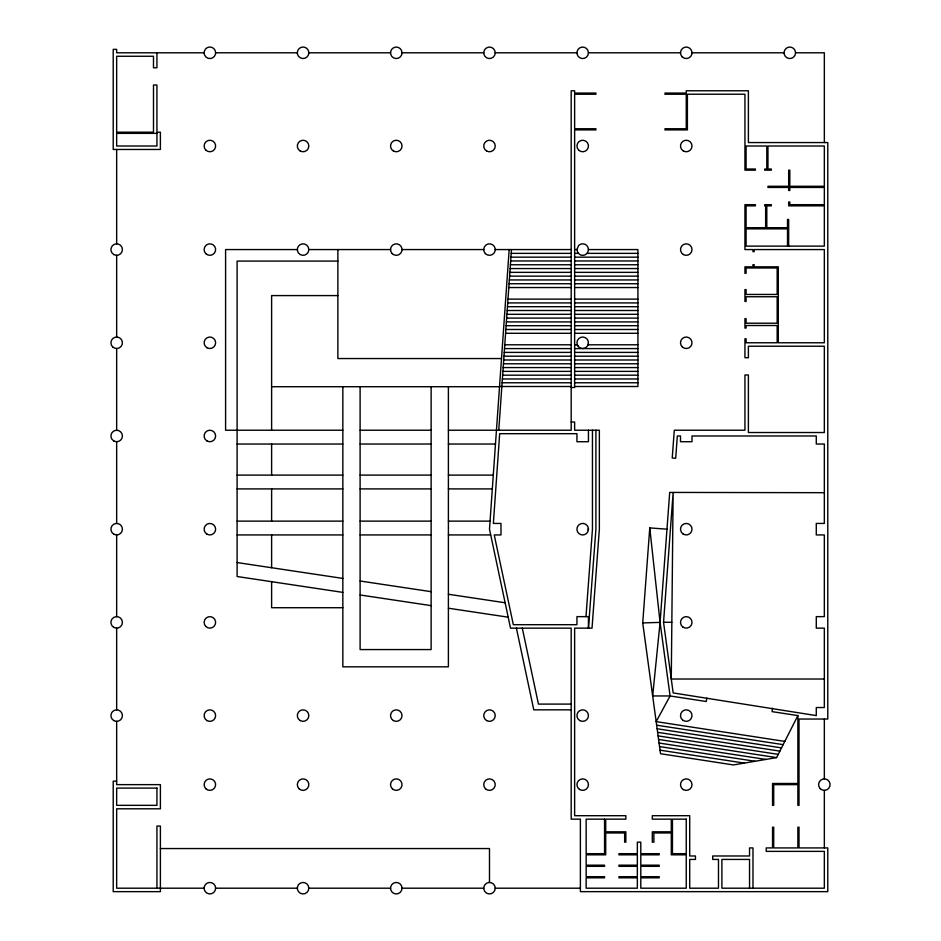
<?xml version="1.0" encoding="UTF-8"?>
<svg xmlns="http://www.w3.org/2000/svg" width="941" height="941" viewBox="0 0 941 941"><rect width="100%" height="100%" fill="white"/><g stroke="black" fill="none" stroke-linecap="round" stroke-linejoin="round"><path stroke-width="1.41" d="M588.396 528.595L588.313 530.312M509.175 249.565L489.485 529.183L510.528 628.141L571.187 628.141L571.187 819.152L580.385 819.152L580.385 891.645L827.786 891.645L827.786 847.923L799.015 847.923L799.015 827.21L797.874 827.21L797.874 847.923L773.702 847.923L773.702 827.21L772.549 827.21L772.549 847.923L766.221 847.923L766.221 851.37L824.34 851.37L824.34 888.198L721.9 888.198L721.9 859.427L749.542 859.427L749.542 888.198M498.765 430.225L511.481 249.565M585.984 616.637L592.454 529.183L592.454 430.225M772.596 708.22L772.067 711.631L797.874 715.595L776.596 757.599L733.498 764.939L660.535 753.729L642.727 622.918L649.76 527.913L666.969 529.183M706.797 698.104L706.268 701.515L670.086 695.952L652.666 695.952L660.076 622.389L669.698 492.425L824.34 492.684M788.664 246.119L788.664 219.441L787.511 219.441L787.511 227.71L766.797 227.71L766.797 205.844L771.326 205.844L771.326 204.691L764.739 204.691L764.739 205.844L765.645 205.844L765.645 227.71L746.084 227.71L746.084 205.844L755.411 205.844L755.411 204.691L744.943 204.691L744.943 249.565L752.953 249.565L752.953 251.635L754.176 251.635L754.176 249.565L824.34 249.565L824.34 342.771L778.301 342.771L778.301 266.832L754.176 266.832L754.176 264.692L752.953 264.692L752.953 266.832L744.943 266.832L744.943 273.302L746.084 273.302L746.084 267.985L777.16 267.985L777.16 294.451L746.084 294.451L746.084 289.593L744.943 289.593L744.943 301.461L746.084 301.461L746.084 296.744L777.16 296.744L777.16 323.21L746.084 323.21L746.084 318.67L744.943 318.67L744.943 328.068L746.084 328.068L746.084 325.515L777.16 325.515L777.16 342.771L746.084 342.771L746.084 338.748L744.943 338.748L744.943 357.721L748.389 357.721L748.389 346.229L824.34 346.229L824.34 432.531L748.389 432.531L748.389 374.977L744.943 374.977L744.943 430.225L674.297 430.225L672.239 457.996L675.685 458.255L677.332 435.977L680.496 435.977L680.496 441.729L692.011 441.729L692.011 435.977L816.282 435.977L816.282 444.034L824.34 444.034L824.34 523.431L816.282 523.431L816.282 534.935L824.34 534.935L824.34 616.637L816.282 616.637L816.282 628.141L824.34 628.141L824.34 707.538L816.282 707.538L816.282 715.595L673.168 692.929L663.546 622.283L673.133 492.684L671.274 679.014L824.34 679.014M156.935 52.802L156.935 67.764L153.489 67.764L153.489 56.26L116.66 56.26L116.66 132.199L153.489 132.199L153.489 85.019L156.935 85.019L156.935 132.199L160.393 132.199L160.393 149.466L113.214 149.466L113.214 49.355L116.66 49.355L116.66 52.802L204.126 52.802L204.303 51.332A5.752 5.752 0 0 1 215.63 52.778L297.344 52.802M215.618 52.802L215.43 54.272A5.752 5.752 0 0 1 204.115 52.825M576.939 249.565L578.621 245.507A5.752 5.752 0 0 1 586.761 245.507C589.384 248.024 588.76 252.776 585.584 254.541A5.752 5.752 0 0 1 579.809 254.552L577.703 252.447L576.939 249.565L574.633 249.565M587.89 345.241L588.348 343.806A5.752 5.752 0 0 0 580.762 337.36A5.752 5.752 0 0 0 578.962 347.158A5.752 5.752 0 0 0 588.348 343.806M642.727 622.918L660.076 622.389L670.086 695.952L656.171 721.618L784.806 741.402M308.813 52.802L390.527 52.802M402.03 52.802A5.752 5.752 0 0 0 393.409 47.826A5.752 5.752 0 0 0 393.409 57.789A5.752 5.752 0 0 0 402.03 52.802L483.733 52.802M495.237 52.802A5.752 5.752 0 0 0 486.615 47.826A5.752 5.752 0 0 0 486.615 57.789A5.752 5.752 0 0 0 495.237 52.802L576.939 52.802M588.443 52.802A5.752 5.752 0 0 0 579.809 47.826A5.752 5.752 0 0 0 579.809 57.789A5.752 5.752 0 0 0 588.443 52.802L680.496 52.802M692.011 52.802L784.065 52.802M795.568 52.802A5.752 5.752 0 0 0 786.935 47.826A5.752 5.752 0 0 0 786.935 57.789A5.752 5.752 0 0 0 795.568 52.802L824.34 52.802L824.34 142.561M297.321 249.565L225.593 249.565L225.593 430.225L342.842 430.225M308.824 249.565A5.752 5.752 0 0 0 300.203 244.589A5.752 5.752 0 0 0 300.203 254.552A5.752 5.752 0 0 0 308.824 249.565L390.527 249.565M402.03 249.565L483.733 249.565M495.237 249.565L571.187 249.565M588.443 249.565L637.927 249.565L637.927 386.504L574.633 386.504M511.222 253.364L571.187 253.364M574.633 253.364L578.409 253.364M586.972 253.364L637.927 253.364M510.951 257.164L571.187 257.164M574.633 257.164L637.927 257.164M510.681 260.963L571.187 260.963M574.633 260.963L637.927 260.963M337.878 261.08L237.108 261.08L237.108 576.515L342.842 592.383M510.41 264.762L571.187 264.762M574.633 264.762L637.927 264.762M510.151 268.561L571.187 268.561M574.633 268.561L637.927 268.561M509.881 272.349L571.187 272.349M574.633 272.349L637.927 272.349M509.61 276.148L571.187 276.148M574.633 276.148L637.927 276.148M509.34 279.947L571.187 279.947M574.633 279.947L637.927 279.947M509.081 283.747L571.187 283.747M574.633 283.747L637.927 283.747M508.81 287.546L571.187 287.546M574.633 287.546L637.927 287.546M337.878 295.592L271.62 295.592L271.62 430.225M507.999 299.12L571.187 299.12M574.633 299.12L637.927 299.12M507.728 302.92L571.187 302.92M574.633 302.92L637.927 302.92M507.458 306.707L571.187 306.707M574.633 306.707L637.927 306.707M507.187 310.506L571.187 310.506M574.633 310.506L637.927 310.506M506.928 314.306L571.187 314.306M574.633 314.306L637.927 314.306M506.658 318.105L571.187 318.105M574.633 318.105L637.927 318.105M506.387 321.904L571.187 321.904M574.633 321.904L637.927 321.904M506.129 325.704L571.187 325.704M574.633 325.704L637.927 325.704M505.858 329.491L571.187 329.491M574.633 329.491L637.927 329.491M505.588 333.29L571.187 333.29M574.633 333.29L637.927 333.29M504.776 344.794L571.187 344.794M574.633 344.794L577.315 344.794M588.031 344.794L637.927 344.794M504.505 348.593L571.187 348.593M574.633 348.593L637.927 348.593M504.247 352.393L571.187 352.393M574.633 352.393L637.927 352.393M503.976 356.192L571.187 356.192M574.633 356.192L637.927 356.192M501.506 358.545L337.878 358.545L337.878 249.565M503.706 359.991L571.187 359.991M574.633 359.991L637.927 359.991M503.447 363.791L571.187 363.791M574.633 363.791L637.927 363.791M503.176 367.578L571.187 367.578M574.633 367.578L637.927 367.578M502.906 371.377L571.187 371.377M574.633 371.377L637.927 371.377M502.635 375.177L571.187 375.177M574.633 375.177L637.927 375.177M502.376 378.976L571.187 378.976M574.633 378.976L637.927 378.976M502.106 382.775L571.187 382.775M574.633 382.775L637.927 382.775M499.53 386.504L571.187 386.504M271.62 386.716L499.518 386.716M571.187 387.504L574.633 387.504L574.633 129.893L595.924 129.893L595.924 128.752L574.633 128.752L574.633 94.229L595.924 94.229L595.924 93.077L574.633 93.077L574.633 90.771L571.187 90.771L571.187 430.225L448.398 430.225M571.187 422.027L574.633 422.027L574.633 430.225L599.358 430.225L599.358 529.183L592.03 628.141L574.633 628.141L574.633 815.706L625.847 815.706L625.847 819.152L605.71 819.152L605.71 831.809L625.847 831.809L625.847 842.171L624.648 842.171L624.648 832.961L605.71 832.961L605.71 854.828L586.149 854.828L586.149 865.179L604.557 865.179L604.557 866.332L586.149 866.332L586.149 876.694L604.557 876.694L604.557 877.835L586.149 877.835L586.149 888.198L637.351 888.198L637.351 877.835L618.943 877.835L618.943 876.694L637.351 876.694L637.351 866.332L618.943 866.332L618.943 865.179L637.351 865.179L637.351 854.828L618.943 854.828L618.943 853.675L637.351 853.675L637.351 842.171L640.797 842.171L640.797 853.675L659.206 853.675L659.206 854.828L640.797 854.828L640.797 865.179L659.206 865.179L659.206 866.332L640.797 866.332L640.797 876.694L659.206 876.694L659.206 877.835L640.797 877.835L640.797 888.198L686.248 888.198L686.248 854.828L671.298 854.828L671.298 832.961L653.877 832.961L653.877 842.171L652.313 842.171L652.313 831.809L671.298 831.809L671.298 819.152L652.313 819.152L652.313 815.706L689.706 815.706L689.706 855.981L695.458 855.981L695.458 859.427L689.706 859.427L689.706 888.198L718.477 888.198L718.477 859.427L712.713 859.427L712.713 855.981L749.542 855.981L749.542 847.923L752.988 847.923L752.988 888.198M360.109 430.225L431.131 430.225M237.108 444.034L342.842 444.034M360.109 444.034L431.131 444.034M448.398 444.034L495.484 444.034M237.108 475.099L342.842 475.099M360.109 475.099L431.131 475.099M448.398 475.099L493.296 475.099M237.108 488.908L342.842 488.908M360.109 488.908L431.131 488.908M448.398 488.908L492.319 488.908M237.108 521.126L342.842 521.126M360.109 521.126L431.131 521.126M448.398 521.126L490.049 521.126M237.108 534.935L342.842 534.935M360.109 534.935L431.131 534.935M448.398 534.935L490.708 534.935M342.842 607.721L271.62 607.721L271.62 581.691M663.546 622.283L671.839 622.283M571.187 704.091L538.44 704.091L522.29 628.141M571.187 709.843L533.782 709.843L516.409 628.141M116.66 781.183L113.214 781.183L113.214 891.645L160.393 891.645L160.393 826.057L156.935 826.057L156.935 888.198M160.393 848.547L489.485 848.547L489.485 882.446M204.115 888.198L116.66 888.198L116.66 808.801L160.393 808.801L160.393 784.641L116.66 784.641L116.66 721.347M215.63 888.198A5.752 5.752 0 0 0 206.996 883.211A5.752 5.752 0 0 0 206.996 893.174A5.752 5.752 0 0 0 215.63 888.198L297.321 888.198M308.824 888.198A5.752 5.752 0 0 0 300.203 883.211A5.752 5.752 0 0 0 300.203 893.174A5.752 5.752 0 0 0 308.824 888.198L390.527 888.198M402.03 888.198A5.752 5.752 0 0 0 393.409 883.211A5.752 5.752 0 0 0 393.409 893.174A5.752 5.752 0 0 0 402.03 888.198L483.733 888.198M495.237 888.198A5.752 5.752 0 0 0 486.615 883.211A5.752 5.752 0 0 0 486.615 893.174A5.752 5.752 0 0 0 495.237 888.198L580.385 888.198M237.108 562.553L342.842 578.421M360.109 581.009L431.131 591.666M448.398 594.253L505.129 602.769M360.109 594.971L431.131 605.628M448.398 608.215L508.199 617.19M656.653 725.193L783.159 744.637M657.136 728.757L781.524 747.883M657.618 732.321L779.877 751.118M658.112 735.897L778.242 754.364M658.594 739.461L776.596 757.599M659.076 743.025L765.821 759.434M659.57 746.589L755.047 761.269M660.053 750.165L744.272 763.104M577.268 344.712L577.962 346.041M649.76 527.913L660.076 622.389M824.34 719.042L824.34 778.877M824.34 790.393L824.34 847.923M797.874 715.595L797.874 783.488L772.549 783.488L772.549 805.343L773.702 805.343L773.702 784.641L797.874 784.641L797.874 805.343L799.015 805.343L799.015 719.042L827.786 719.042L827.786 142.561L748.389 142.561L748.389 90.771L686.248 90.771L686.248 93.077L664.969 93.077L664.969 94.229L686.248 94.229L686.248 128.752L664.969 128.752L664.969 129.893L687.4 129.893L687.4 94.229L744.943 94.229L744.943 170.168L755.411 170.168L755.411 169.027L746.084 169.027L746.084 146.008L766.797 146.008L766.797 169.027L764.739 169.027L764.739 170.168L771.326 170.168L771.326 169.027L767.95 169.027L767.95 146.008L824.34 146.008L824.34 186.283L789.817 186.283L789.817 170.168L788.664 170.168L788.664 186.283L767.95 186.283L767.95 187.435L788.664 187.435L788.664 190.47L789.817 190.47L789.817 187.435L824.34 187.435L824.34 204.691L789.817 204.691L789.817 202.009L788.664 202.009L788.664 205.844L824.34 205.844L824.34 246.119L746.084 246.119L746.084 228.863L787.511 228.863L787.511 246.119M595.912 430.225L595.912 529.183L588.443 628.141L588.443 616.637L576.939 616.637L576.939 624.695L513.327 624.695L494.237 534.935L500.988 534.935L500.988 523.431L493.355 523.431L499.671 433.683L576.939 433.683L576.939 441.729L588.443 441.729L588.443 430.225M448.398 386.716L448.398 666.828L342.842 666.828L342.842 386.716M431.131 386.716L431.131 649.572L360.109 649.572L360.109 386.716M271.62 444.034L271.62 475.099M271.62 488.908L271.62 521.126M271.62 534.935L271.62 567.729M116.66 149.466L116.66 243.813M116.66 255.329L116.66 337.019M116.66 348.523L116.66 430.225M116.66 441.729L116.66 523.431M116.66 534.935L116.66 616.637M116.66 628.141L116.66 709.843M588.419 528.689L587.902 531.618A5.752 5.752 0 0 1 578.986 533.594A5.752 5.752 0 0 1 579.397 524.466A5.752 5.752 0 0 1 588.101 527.219L588.419 528.689M156.935 133.351L116.66 133.351L116.66 146.008L156.935 146.008L156.935 133.351M156.935 788.087L116.66 788.087L116.66 805.343L156.935 805.343L156.935 788.087M604.557 819.152L586.149 819.152L586.149 853.675L604.557 853.675L604.557 819.152M686.248 819.152L672.439 819.152L672.439 853.675L686.248 853.675L686.248 819.152M308.824 52.955L308.672 51.461A5.752 5.752 0 0 0 297.321 52.649L297.485 54.143A5.752 5.752 0 0 0 308.824 52.955M113.79 254.552A5.752 5.752 0 0 0 122.424 249.565A5.752 5.752 0 0 0 113.79 244.589A5.752 5.752 0 0 0 113.79 254.552M820.27 788.699A5.752 5.752 0 0 0 829.891 786.123A5.752 5.752 0 0 0 822.846 779.077A5.752 5.752 0 0 0 820.27 788.699M682.19 56.872A5.752 5.752 0 0 0 691.811 54.296A5.752 5.752 0 0 0 684.766 47.25A5.752 5.752 0 0 0 682.19 56.872M205.973 150.242A5.752 5.752 0 0 0 215.489 147.267A5.752 5.752 0 0 0 208.161 140.515A5.752 5.752 0 0 0 205.973 150.242M300.203 150.995A5.752 5.752 0 0 0 308.824 146.008A5.752 5.752 0 0 0 300.203 141.021A5.752 5.752 0 0 0 300.203 150.995M393.409 150.995A5.752 5.752 0 0 0 402.03 146.008A5.752 5.752 0 0 0 393.409 141.021A5.752 5.752 0 0 0 393.409 150.995M486.615 150.995A5.752 5.752 0 0 0 495.237 146.008A5.752 5.752 0 0 0 486.615 141.021A5.752 5.752 0 0 0 486.615 150.995M578.621 150.078A5.752 5.752 0 0 0 588.254 147.502A5.752 5.752 0 0 0 581.197 140.456A5.752 5.752 0 0 0 578.621 150.078M683.378 150.995A5.752 5.752 0 0 0 692.011 146.008A5.752 5.752 0 0 0 683.378 141.021A5.752 5.752 0 0 0 683.378 150.995M683.378 254.552A5.752 5.752 0 0 0 692.011 249.565A5.752 5.752 0 0 0 683.378 244.589A5.752 5.752 0 0 0 683.378 254.552M205.808 253.635A5.752 5.752 0 0 0 215.43 251.059A5.752 5.752 0 0 0 208.384 244.013A5.752 5.752 0 0 0 205.808 253.635M112.602 346.841A5.752 5.752 0 0 0 122.224 344.265A5.752 5.752 0 0 0 115.178 337.219A5.752 5.752 0 0 0 112.602 346.841M485.415 253.635A5.752 5.752 0 0 0 495.048 251.059A5.752 5.752 0 0 0 488.003 244.013A5.752 5.752 0 0 0 485.415 253.635M392.209 253.635A5.752 5.752 0 0 0 401.842 251.059A5.752 5.752 0 0 0 394.797 244.013A5.752 5.752 0 0 0 392.209 253.635M113.79 440.964A5.752 5.752 0 0 0 122.424 435.977A5.752 5.752 0 0 0 113.79 431.002A5.752 5.752 0 0 0 113.79 440.964M206.996 347.758A5.752 5.752 0 0 0 215.63 342.771A5.752 5.752 0 0 0 206.996 337.795A5.752 5.752 0 0 0 206.996 347.758M113.79 534.17A5.752 5.752 0 0 0 122.424 529.183A5.752 5.752 0 0 0 113.79 524.208A5.752 5.752 0 0 0 113.79 534.17M206.996 440.964A5.752 5.752 0 0 0 215.63 435.977A5.752 5.752 0 0 0 206.996 431.002A5.752 5.752 0 0 0 206.996 440.964M113.79 627.376A5.752 5.752 0 0 0 122.424 622.389A5.752 5.752 0 0 0 113.79 617.402A5.752 5.752 0 0 0 113.79 627.376M206.996 534.17A5.752 5.752 0 0 0 215.63 529.183A5.752 5.752 0 0 0 206.996 524.208A5.752 5.752 0 0 0 206.996 534.17M113.79 720.583A5.752 5.752 0 0 0 122.424 715.595A5.752 5.752 0 0 0 113.79 710.608A5.752 5.752 0 0 0 113.79 720.583M205.808 626.459A5.752 5.752 0 0 0 215.43 623.883A5.752 5.752 0 0 0 208.384 616.837A5.752 5.752 0 0 0 205.808 626.459M206.996 720.583A5.752 5.752 0 0 0 215.63 715.595A5.752 5.752 0 0 0 206.996 710.608A5.752 5.752 0 0 0 206.996 720.583M205.808 788.699A5.752 5.752 0 0 0 215.43 786.123A5.752 5.752 0 0 0 208.384 779.077A5.752 5.752 0 0 0 205.808 788.699M299.003 788.699A5.752 5.752 0 0 0 308.636 786.123A5.752 5.752 0 0 0 301.59 779.077A5.752 5.752 0 0 0 299.003 788.699M300.203 720.583A5.752 5.752 0 0 0 308.824 715.595A5.752 5.752 0 0 0 300.203 710.608A5.752 5.752 0 0 0 300.203 720.583M393.409 720.583A5.752 5.752 0 0 0 402.03 715.595A5.752 5.752 0 0 0 393.409 710.608A5.752 5.752 0 0 0 393.409 720.583M392.503 788.97A5.752 5.752 0 0 0 401.925 785.747A5.752 5.752 0 0 0 394.42 779.195A5.752 5.752 0 0 0 392.503 788.97M485.509 788.793A5.752 5.752 0 0 0 495.072 786.006A5.752 5.752 0 0 0 487.873 779.113A5.752 5.752 0 0 0 485.509 788.793M486.615 720.583A5.752 5.752 0 0 0 495.237 715.595A5.752 5.752 0 0 0 486.615 710.608A5.752 5.752 0 0 0 486.615 720.583M579.809 720.583A5.752 5.752 0 0 0 588.443 715.595A5.752 5.752 0 0 0 579.809 710.608A5.752 5.752 0 0 0 579.809 720.583M579.456 789.393A5.752 5.752 0 0 0 588.431 785.053A5.752 5.752 0 0 0 580.185 779.454A5.752 5.752 0 0 0 579.456 789.393M682.39 347.041A5.752 5.752 0 0 0 691.882 343.983A5.752 5.752 0 0 0 684.495 337.301A5.752 5.752 0 0 0 682.39 347.041M683.378 789.617A5.752 5.752 0 0 0 692.011 784.641A5.752 5.752 0 0 0 683.378 779.654A5.752 5.752 0 0 0 683.378 789.617M682.648 720.077A5.752 5.752 0 0 0 691.941 716.466A5.752 5.752 0 0 0 684.166 710.232A5.752 5.752 0 0 0 682.648 720.077M682.943 627.094A5.752 5.752 0 0 0 691.988 622.907A5.752 5.752 0 0 0 683.836 617.167A5.752 5.752 0 0 0 682.943 627.094M682.86 533.829A5.752 5.752 0 0 0 691.976 529.807A5.752 5.752 0 0 0 683.931 523.925A5.752 5.752 0 0 0 682.86 533.829"/></g></svg>
